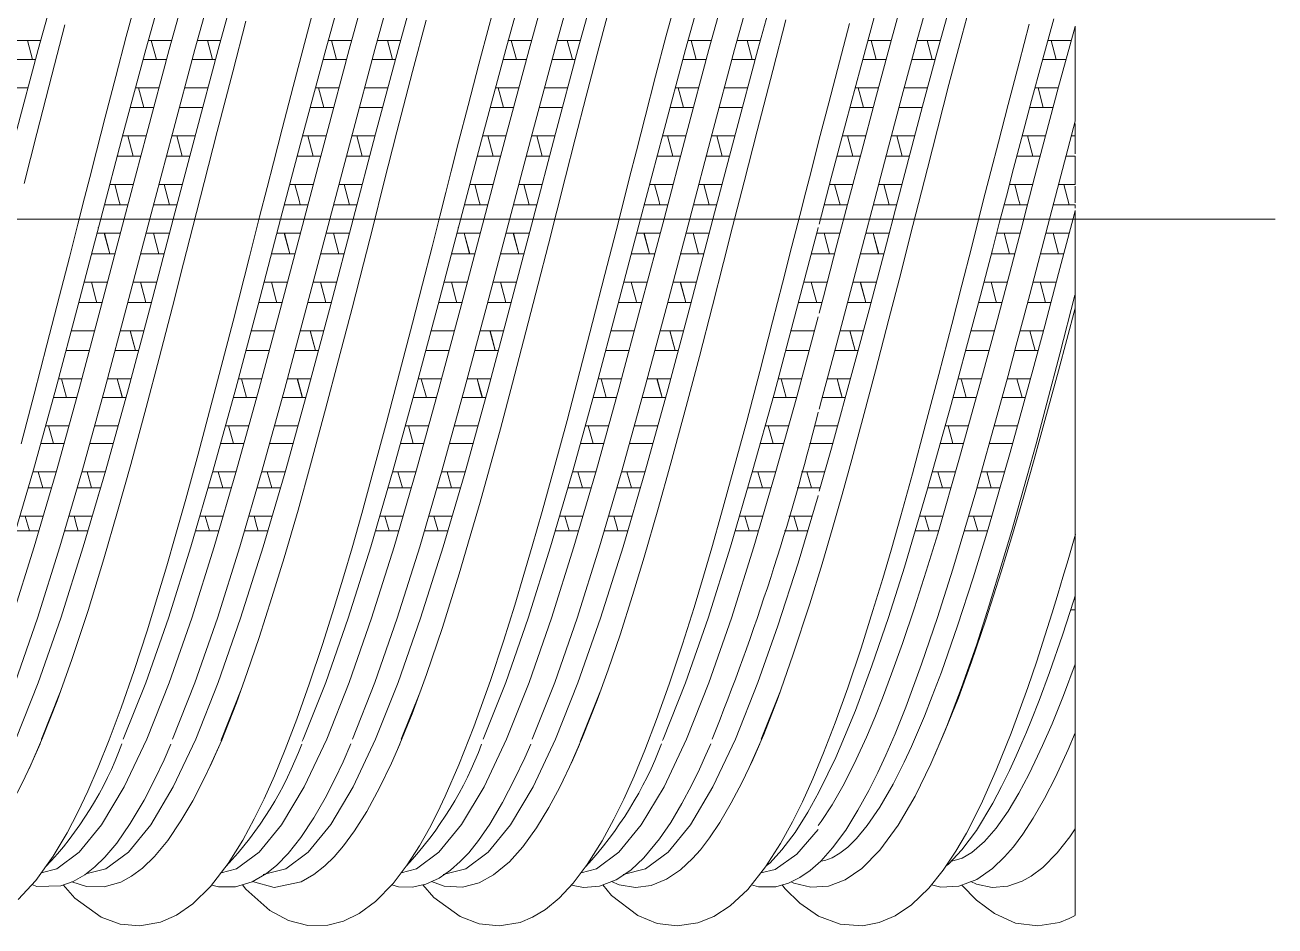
# Model space of a CAD drawing. Header units: millimetres. Extents: x 4229 to 8429, y -1187 to 1783.
# Drawn here: x 7805.6 to 7905.4, y 1022.5 to 1094.4 of the extents above; entities that cross this region are included whole.
import ezdxf

# ---------------------------------------------------------------- set-up
doc = ezdxf.new("R2010")
doc.units = ezdxf.units.MM

msp = doc.modelspace()

# ---------------------------------------------------------------- linework, layer by layer
at = {"lineweight": 5}
for p, q in [((7889.445, 1086.738), (7889.445, 1094.335)), ((7804.993, 1093.172), (7806.865, 1093.172)), ((7805.81, 1093.172), (7806.218, 1091.669)), ((7815.44, 1093.172), (7817.298, 1093.172)), ((7816.112, 1091.669), (7815.699, 1093.172)), ((7819.354, 1093.172), (7821.225, 1093.172)), ((7820.171, 1093.172), (7820.579, 1091.669)), ((7829.81, 1093.172), (7831.668, 1093.172)), ((7830.482, 1091.669), (7830.07, 1093.172)), ((7833.725, 1093.172), (7835.596, 1093.172)), ((7834.541, 1093.172), (7834.949, 1091.669)), ((7844.169, 1093.172), (7846.027, 1093.172)), ((7844.841, 1091.669), (7844.429, 1093.172)), ((7848.084, 1093.172), (7849.955, 1093.172)), ((7848.9, 1093.172), (7849.308, 1091.669)), ((7858.526, 1093.172), (7860.383, 1093.172)), ((7859.197, 1091.669), (7858.785, 1093.172)), ((7862.44, 1093.172), (7864.311, 1093.172)), ((7863.256, 1093.172), (7863.665, 1091.669)), ((7872.901, 1093.172), (7874.759, 1093.172)), ((7873.573, 1091.669), (7873.16, 1093.172)), ((7876.815, 1093.172), (7878.686, 1093.172)), ((7877.632, 1093.172), (7878.04, 1091.669)), ((7887.268, 1093.172), (7889.129, 1093.172)), ((7887.934, 1091.669), (7887.525, 1093.172)), ((7806.455, 1091.669), (7804.591, 1091.669)), ((7816.895, 1091.669), (7815.033, 1091.669)), ((7820.815, 1091.669), (7818.951, 1091.669)), ((7831.265, 1091.669), (7829.403, 1091.669)), ((7835.186, 1091.669), (7833.322, 1091.669)), ((7845.624, 1091.669), (7843.762, 1091.669)), ((7849.545, 1091.669), (7847.681, 1091.669)), ((7859.981, 1091.669), (7858.119, 1091.669)), ((7863.901, 1091.669), (7862.037, 1091.669)), ((7874.356, 1091.669), (7872.494, 1091.669)), ((7878.276, 1091.669), (7876.412, 1091.669)), ((7888.721, 1091.669), (7886.856, 1091.669)), ((7803.986, 1089.412), (7805.846, 1089.412)), ((7814.428, 1089.412), (7816.292, 1089.412)), ((7814.666, 1089.412), (7815.092, 1087.838)), ((7818.347, 1089.412), (7820.207, 1089.412)), ((7828.799, 1089.412), (7830.663, 1089.412)), ((7829.036, 1089.412), (7829.462, 1087.838)), ((7832.717, 1089.412), (7834.577, 1089.412)), ((7843.158, 1089.412), (7845.022, 1089.412)), ((7843.395, 1089.412), (7843.821, 1087.838)), ((7847.076, 1089.412), (7848.936, 1089.412)), ((7857.514, 1089.412), (7859.378, 1089.412)), ((7857.751, 1089.412), (7858.177, 1087.838)), ((7861.432, 1089.412), (7863.292, 1089.412)), ((7871.889, 1089.412), (7873.753, 1089.412)), ((7872.127, 1089.412), (7872.553, 1087.838)), ((7875.807, 1089.412), (7877.668, 1089.412)), ((7886.246, 1089.412), (7888.109, 1089.412)), ((7886.485, 1089.412), (7886.905, 1087.838)), ((7815.873, 1087.838), (7814.008, 1087.838)), ((7819.782, 1087.838), (7817.927, 1087.838)), ((7830.243, 1087.838), (7828.378, 1087.838)), ((7834.153, 1087.838), (7832.297, 1087.838)), ((7844.602, 1087.838), (7842.737, 1087.838)), ((7848.512, 1087.838), (7846.656, 1087.838)), ((7858.958, 1087.838), (7857.094, 1087.838)), ((7862.868, 1087.838), (7861.013, 1087.838)), ((7873.334, 1087.838), (7871.469, 1087.838)), ((7877.243, 1087.838), (7875.388, 1087.838)), ((7887.688, 1087.838), (7885.822, 1087.838)), ((7889.445, 1084.125), (7889.445, 1086.566)), ((7813.408, 1085.581), (7815.273, 1085.581)), ((7814.246, 1083.958), (7813.822, 1085.581)), ((7817.326, 1085.581), (7819.183, 1085.581)), ((7818.173, 1083.958), (7817.745, 1085.581)), ((7827.778, 1085.581), (7829.644, 1085.581)), ((7828.617, 1083.958), (7828.192, 1085.581)), ((7831.696, 1085.581), (7833.553, 1085.581)), ((7832.543, 1083.958), (7832.115, 1085.581)), ((7842.137, 1085.581), (7844.003, 1085.581)), ((7842.976, 1083.958), (7842.551, 1085.581)), ((7846.056, 1085.581), (7847.912, 1085.581)), ((7846.902, 1083.958), (7846.474, 1085.581)), ((7856.493, 1085.581), (7858.359, 1085.581)), ((7857.332, 1083.958), (7856.908, 1085.581)), ((7860.412, 1085.581), (7862.269, 1085.581)), ((7861.259, 1083.958), (7860.83, 1085.581)), ((7870.868, 1085.581), (7872.734, 1085.581)), ((7871.707, 1083.958), (7871.283, 1085.581)), ((7874.787, 1085.581), (7876.644, 1085.581)), ((7875.634, 1083.958), (7875.206, 1085.581)), ((7885.22, 1085.581), (7887.085, 1085.581)), ((7886.079, 1083.958), (7885.648, 1085.581)), ((7889.141, 1085.581), (7889.445, 1085.581)), ((7814.843, 1083.958), (7812.977, 1083.958)), ((7818.753, 1083.958), (7816.896, 1083.958)), ((7829.213, 1083.958), (7827.347, 1083.958)), ((7833.123, 1083.958), (7831.266, 1083.958)), ((7843.572, 1083.958), (7841.706, 1083.958)), ((7847.482, 1083.958), (7845.625, 1083.958)), ((7857.929, 1083.958), (7856.063, 1083.958)), ((7861.838, 1083.958), (7859.981, 1083.958)), ((7872.304, 1083.958), (7870.438, 1083.958)), ((7876.214, 1083.958), (7874.356, 1083.958)), ((7886.658, 1083.958), (7884.791, 1083.958)), ((7889.445, 1083.958), (7888.709, 1083.958)), ((7889.445, 1083.958), (7889.445, 1081.701)), ((7812.379, 1081.701), (7814.246, 1081.701)), ((7816.298, 1081.701), (7818.161, 1081.701)), ((7816.714, 1081.701), (7817.144, 1080.055)), ((7826.75, 1081.701), (7828.617, 1081.701)), ((7830.669, 1081.701), (7832.532, 1081.701)), ((7831.084, 1081.701), (7831.514, 1080.055)), ((7841.109, 1081.701), (7842.976, 1081.701)), ((7845.028, 1081.701), (7846.891, 1081.701)), ((7845.443, 1081.701), (7845.873, 1080.055)), ((7855.465, 1081.701), (7857.332, 1081.701)), ((7859.384, 1081.701), (7861.247, 1081.701)), ((7859.8, 1081.701), (7860.23, 1080.055)), ((7869.84, 1081.701), (7871.707, 1081.701)), ((7873.759, 1081.701), (7875.622, 1081.701)), ((7874.175, 1081.701), (7874.605, 1080.055)), ((7884.198, 1081.701), (7886.064, 1081.701)), ((7888.117, 1081.701), (7889.445, 1081.701)), ((7888.534, 1081.701), (7888.968, 1080.055)), ((7889.445, 1080.221), (7889.445, 1081.55)), ((7813.812, 1080.055), (7811.945, 1080.055)), ((7817.731, 1080.055), (7815.863, 1080.055)), ((7828.182, 1080.055), (7826.315, 1080.055)), ((7832.101, 1080.055), (7830.234, 1080.055)), ((7842.541, 1080.055), (7840.674, 1080.055)), ((7846.46, 1080.055), (7844.593, 1080.055)), ((7856.897, 1080.055), (7855.031, 1080.055)), ((7860.816, 1080.055), (7858.949, 1080.055)), ((7871.273, 1080.055), (7869.406, 1080.055)), ((7875.192, 1080.055), (7873.324, 1080.055)), ((7885.635, 1080.055), (7883.768, 1080.055)), ((7889.445, 1080.055), (7887.686, 1080.055)), ((7889.445, 1080.055), (7889.445, 1079.792)), ((7889.445, 1023.362), (7889.445, 1079.608)), ((7811.366, 1077.798), (7813.234, 1077.798)), ((7811.468, 1078.244), (7811.468, 1078.25)), ((7812.382, 1076.151), (7811.952, 1077.798)), ((7815.269, 1077.798), (7817.144, 1077.798)), ((7816.298, 1076.151), (7815.863, 1077.798)), ((7816.301, 1076.151), (7815.871, 1077.798)), ((7825.737, 1077.798), (7827.604, 1077.798)), ((7825.838, 1078.244), (7825.838, 1078.25)), ((7826.753, 1076.151), (7826.323, 1077.798)), ((7829.656, 1077.798), (7831.522, 1077.798)), ((7830.669, 1076.151), (7830.233, 1077.798)), ((7830.671, 1076.151), (7830.241, 1077.798)), ((7840.096, 1077.798), (7841.963, 1077.798)), ((7840.197, 1078.244), (7840.197, 1078.25)), ((7841.112, 1076.151), (7840.682, 1077.798)), ((7844.015, 1077.798), (7845.882, 1077.798)), ((7845.028, 1076.151), (7844.592, 1077.798)), ((7845.03, 1076.151), (7844.6, 1077.798)), ((7854.452, 1077.798), (7856.319, 1077.798)), ((7854.553, 1078.244), (7854.553, 1078.25)), ((7855.468, 1076.151), (7855.038, 1077.798)), ((7858.371, 1077.798), (7860.238, 1077.798)), ((7859.384, 1076.151), (7858.949, 1077.798)), ((7859.387, 1076.151), (7858.957, 1077.798)), ((7868.827, 1077.798), (7870.695, 1077.798)), ((7868.929, 1078.244), (7868.929, 1078.25)), ((7869.843, 1076.151), (7869.413, 1077.798)), ((7872.73, 1077.798), (7874.605, 1077.798)), ((7873.759, 1076.151), (7873.324, 1077.798)), ((7873.762, 1076.151), (7873.332, 1077.798)), ((7883.182, 1077.798), (7885.049, 1077.798)), ((7884.198, 1076.151), (7883.768, 1077.798)), ((7887.101, 1077.798), (7888.968, 1077.798)), ((7888.116, 1076.151), (7887.687, 1077.798)), ((7812.804, 1076.151), (7810.937, 1076.151)), ((7816.718, 1076.151), (7814.856, 1076.151)), ((7827.175, 1076.151), (7825.307, 1076.151)), ((7831.086, 1076.151), (7829.207, 1076.151)), ((7841.534, 1076.151), (7839.666, 1076.151)), ((7845.445, 1076.151), (7843.566, 1076.151)), ((7855.89, 1076.151), (7854.023, 1076.151)), ((7859.802, 1076.151), (7857.923, 1076.151)), ((7870.265, 1076.151), (7868.398, 1076.151)), ((7874.177, 1076.151), (7872.298, 1076.151)), ((7884.62, 1076.151), (7882.753, 1076.151)), ((7888.533, 1076.151), (7886.671, 1076.151)), ((7810.344, 1073.894), (7812.211, 1073.894)), ((7814.246, 1073.894), (7816.12, 1073.894)), ((7824.714, 1073.894), (7826.581, 1073.894)), ((7828.616, 1073.894), (7830.491, 1073.894)), ((7839.073, 1073.894), (7840.94, 1073.894)), ((7842.975, 1073.894), (7844.85, 1073.894)), ((7853.43, 1073.894), (7855.296, 1073.894)), ((7857.332, 1073.894), (7859.206, 1073.894)), ((7867.805, 1073.894), (7869.671, 1073.894)), ((7871.707, 1073.894), (7873.581, 1073.894)), ((7882.159, 1073.894), (7884.026, 1073.894)), ((7886.079, 1073.894), (7887.936, 1073.894)), ((7811.78, 1072.271), (7809.915, 1072.271)), ((7815.692, 1072.271), (7813.82, 1072.271)), ((7826.15, 1072.271), (7824.285, 1072.271)), ((7830.063, 1072.271), (7828.19, 1072.271)), ((7840.509, 1072.271), (7838.645, 1072.271)), ((7844.422, 1072.271), (7842.55, 1072.271)), ((7854.866, 1072.271), (7853.001, 1072.271)), ((7858.778, 1072.271), (7856.906, 1072.271)), ((7869.241, 1072.271), (7867.376, 1072.271)), ((7873.151, 1072.271), (7871.296, 1072.271)), ((7883.596, 1072.271), (7881.731, 1072.271)), ((7887.505, 1072.271), (7885.65, 1072.271)), ((7811.468, 1071.118), (7811.468, 1071.118)), ((7825.838, 1071.118), (7825.838, 1071.118)), ((7840.197, 1071.118), (7840.197, 1071.118)), ((7854.553, 1071.118), (7854.553, 1071.118)), ((7868.929, 1071.118), (7868.929, 1071.118)), ((7809.313, 1070.014), (7811.179, 1070.014)), ((7813.227, 1070.014), (7815.089, 1070.014)), ((7823.684, 1070.014), (7825.549, 1070.014)), ((7827.604, 1070.014), (7829.46, 1070.014)), ((7838.043, 1070.014), (7839.908, 1070.014)), ((7841.963, 1070.014), (7843.819, 1070.014)), ((7852.399, 1070.014), (7854.265, 1070.014)), ((7856.313, 1070.014), (7858.175, 1070.014)), ((7866.774, 1070.014), (7868.64, 1070.014)), ((7870.694, 1070.014), (7872.551, 1070.014)), ((7881.129, 1070.014), (7882.995, 1070.014)), ((7885.049, 1070.014), (7886.905, 1070.014)), ((7810.755, 1068.44), (7808.892, 1068.44)), ((7814.669, 1068.44), (7812.811, 1068.44)), ((7825.125, 1068.44), (7823.263, 1068.44)), ((7829.037, 1068.44), (7827.18, 1068.44)), ((7839.484, 1068.44), (7837.622, 1068.44)), ((7843.399, 1068.44), (7841.54, 1068.44)), ((7853.84, 1068.44), (7851.978, 1068.44)), ((7857.752, 1068.44), (7855.895, 1068.44)), ((7868.215, 1068.44), (7866.353, 1068.44)), ((7872.127, 1068.44), (7870.27, 1068.44)), ((7882.57, 1068.44), (7880.708, 1068.44)), ((7886.485, 1068.44), (7884.627, 1068.44)), ((7808.28, 1066.183), (7810.146, 1066.183)), ((7812.202, 1066.183), (7814.063, 1066.183)), ((7812.984, 1066.183), (7813.395, 1064.68)), ((7822.651, 1066.183), (7824.516, 1066.183)), ((7826.571, 1066.183), (7828.424, 1066.183)), ((7827.355, 1066.183), (7827.765, 1064.68)), ((7837.01, 1066.183), (7838.875, 1066.183)), ((7840.931, 1066.183), (7842.792, 1066.183)), ((7841.714, 1066.183), (7842.124, 1064.68)), ((7851.366, 1066.183), (7853.232, 1066.183)), ((7855.287, 1066.183), (7857.148, 1066.183)), ((7856.07, 1066.183), (7856.48, 1064.68)), ((7865.741, 1066.183), (7867.607, 1066.183)), ((7869.661, 1066.183), (7871.515, 1066.183)), ((7870.445, 1066.183), (7870.856, 1064.68)), ((7880.096, 1066.183), (7881.961, 1066.183)), ((7884.017, 1066.183), (7885.878, 1066.183)), ((7884.8, 1066.183), (7885.21, 1064.68)), ((7809.731, 1064.68), (7807.873, 1064.68)), ((7813.641, 1064.68), (7811.795, 1064.68)), ((7824.102, 1064.68), (7822.243, 1064.68)), ((7828.022, 1064.68), (7826.162, 1064.68)), ((7838.461, 1064.68), (7836.602, 1064.68)), ((7842.371, 1064.68), (7840.524, 1064.68)), ((7852.817, 1064.68), (7850.959, 1064.68)), ((7856.737, 1064.68), (7854.878, 1064.68)), ((7867.192, 1064.68), (7865.334, 1064.68)), ((7871.113, 1064.68), (7869.253, 1064.68)), ((7881.547, 1064.68), (7879.688, 1064.68)), ((7885.467, 1064.68), (7883.608, 1064.68)), ((7811.468, 1063.496), (7811.468, 1063.516)), ((7825.838, 1063.496), (7825.838, 1063.516)), ((7840.197, 1063.496), (7840.197, 1063.516)), ((7854.553, 1063.496), (7854.553, 1063.516)), ((7868.929, 1063.496), (7868.929, 1063.516)), ((7807.25, 1062.423), (7809.109, 1062.423)), ((7807.492, 1062.423), (7807.878, 1061.015)), ((7811.169, 1062.423), (7813.035, 1062.423)), ((7821.62, 1062.423), (7823.48, 1062.423)), ((7821.863, 1062.423), (7822.248, 1061.015)), ((7825.54, 1062.423), (7827.405, 1062.423)), ((7835.979, 1062.423), (7837.839, 1062.423)), ((7836.222, 1062.423), (7836.607, 1061.015)), ((7839.899, 1062.423), (7841.764, 1062.423)), ((7850.336, 1062.423), (7852.195, 1062.423)), ((7850.578, 1062.423), (7850.964, 1061.015)), ((7854.255, 1062.423), (7856.121, 1062.423)), ((7864.711, 1062.423), (7866.57, 1062.423)), ((7864.953, 1062.423), (7865.339, 1061.015)), ((7868.63, 1062.423), (7870.496, 1062.423)), ((7879.065, 1062.423), (7880.925, 1062.423)), ((7879.308, 1062.423), (7879.693, 1061.015)), ((7882.985, 1062.423), (7884.85, 1062.423)), ((7808.721, 1061.015), (7806.859, 1061.015)), ((7812.65, 1061.015), (7810.778, 1061.015)), ((7823.091, 1061.015), (7821.229, 1061.015)), ((7827.02, 1061.015), (7825.148, 1061.015)), ((7837.45, 1061.015), (7835.588, 1061.015)), ((7841.379, 1061.015), (7839.507, 1061.015)), ((7851.807, 1061.015), (7849.945, 1061.015)), ((7855.736, 1061.015), (7853.863, 1061.015)), ((7866.182, 1061.015), (7864.32, 1061.015)), ((7870.111, 1061.015), (7868.239, 1061.015)), ((7880.537, 1061.015), (7878.674, 1061.015)), ((7884.465, 1061.015), (7882.593, 1061.015)), ((7806.232, 1058.758), (7808.084, 1058.758)), ((7807.03, 1057.467), (7806.658, 1058.758)), ((7810.15, 1058.758), (7812.006, 1058.758)), ((7810.936, 1057.467), (7810.573, 1058.758)), ((7820.602, 1058.758), (7822.455, 1058.758)), ((7821.4, 1057.467), (7821.029, 1058.758)), ((7824.52, 1058.758), (7826.377, 1058.758)), ((7825.307, 1057.467), (7824.944, 1058.758)), ((7834.961, 1058.758), (7836.814, 1058.758)), ((7835.759, 1057.467), (7835.388, 1058.758)), ((7838.879, 1058.758), (7840.736, 1058.758)), ((7839.666, 1057.467), (7839.303, 1058.758)), ((7849.318, 1058.758), (7851.17, 1058.758)), ((7850.116, 1057.467), (7849.744, 1058.758)), ((7853.236, 1058.758), (7855.092, 1058.758)), ((7854.022, 1057.467), (7853.659, 1058.758)), ((7863.693, 1058.758), (7865.545, 1058.758)), ((7864.491, 1057.467), (7864.119, 1058.758)), ((7867.611, 1058.758), (7869.467, 1058.758)), ((7868.397, 1057.467), (7868.034, 1058.758)), ((7878.048, 1058.758), (7879.9, 1058.758)), ((7878.845, 1057.467), (7878.474, 1058.758)), ((7881.965, 1058.758), (7883.822, 1058.758)), ((7882.752, 1057.467), (7882.389, 1058.758)), ((7807.711, 1057.467), (7805.874, 1057.467)), ((7811.631, 1057.467), (7809.791, 1057.467)), ((7811.468, 1056.862), (7811.468, 1056.844)), ((7822.082, 1057.467), (7820.244, 1057.467)), ((7826.001, 1057.467), (7824.161, 1057.467)), ((7825.838, 1056.862), (7825.838, 1056.844)), ((7836.441, 1057.467), (7834.603, 1057.467)), ((7840.36, 1057.467), (7838.52, 1057.467)), ((7840.197, 1056.862), (7840.197, 1056.844)), ((7850.797, 1057.467), (7848.959, 1057.467)), ((7854.717, 1057.467), (7852.876, 1057.467)), ((7854.553, 1056.862), (7854.553, 1056.844)), ((7865.172, 1057.467), (7863.335, 1057.467)), ((7869.092, 1057.467), (7867.252, 1057.467)), ((7868.929, 1056.862), (7868.929, 1056.844)), ((7879.527, 1057.467), (7877.689, 1057.467)), ((7883.447, 1057.467), (7881.606, 1057.467)), ((7805.205, 1055.21), (7807.06, 1055.21)), ((7805.622, 1055.21), (7805.965, 1054.058)), ((7809.125, 1055.21), (7810.975, 1055.21)), ((7819.575, 1055.21), (7821.43, 1055.21)), ((7819.993, 1055.21), (7820.336, 1054.058)), ((7823.495, 1055.21), (7825.345, 1055.21)), ((7833.934, 1055.21), (7835.789, 1055.21)), ((7834.352, 1055.21), (7834.695, 1054.058)), ((7837.854, 1055.21), (7839.704, 1055.21)), ((7848.291, 1055.21), (7850.145, 1055.21)), ((7848.708, 1055.21), (7849.051, 1054.058)), ((7852.211, 1055.21), (7854.061, 1055.21)), ((7862.666, 1055.21), (7864.521, 1055.21)), ((7863.083, 1055.21), (7863.426, 1054.058)), ((7866.586, 1055.21), (7868.436, 1055.21)), ((7877.02, 1055.21), (7878.875, 1055.21)), ((7877.438, 1055.21), (7877.781, 1054.058)), ((7880.941, 1055.21), (7882.791, 1055.21)), ((7806.727, 1054.058), (7804.863, 1054.058)), ((7810.638, 1054.058), (7808.782, 1054.058)), ((7821.097, 1054.058), (7819.233, 1054.058)), ((7825.008, 1054.058), (7823.153, 1054.058)), ((7835.456, 1054.058), (7833.592, 1054.058)), ((7839.367, 1054.058), (7837.512, 1054.058)), ((7849.813, 1054.058), (7847.949, 1054.058)), ((7853.724, 1054.058), (7851.868, 1054.058)), ((7864.188, 1054.058), (7862.324, 1054.058)), ((7868.099, 1054.058), (7866.243, 1054.058)), ((7878.542, 1054.058), (7876.679, 1054.058)), ((7882.453, 1054.058), (7880.598, 1054.058)), ((7889.445, 1047.742), (7889.091, 1047.742)), ((7889.354, 1048.553), (7889.445, 1048.553)), ((7837.131, 1041.108), (7835.653, 1037.413)), ((7865.914, 1041.263), (7864.392, 1037.425))]:
    msp.add_line(p, q, dxfattribs=at)
at = {"lineweight": 5, "ltscale": 10}
msp.add_line((7659.236, 1078.916), (7905.4, 1078.916), dxfattribs=at)
at = {"lineweight": 5, "flags": 128}
for points in [[(7833.214, 1131.244), (7831.406, 1130.795), (7829.618, 1129.462), (7827.831, 1127.266), (7826.02, 1124.23), (7824.232, 1120.433), (7822.445, 1115.928), (7820.634, 1110.768), (7818.847, 1105.085), (7817.059, 1098.957), (7815.248, 1092.458), (7813.461, 1085.755), (7811.673, 1078.936), (7809.863, 1072.087), (7808.075, 1065.385), (7806.288, 1058.914), (7804.477, 1052.758), (7802.689, 1047.077), (7800.902, 1041.938), (7799.091, 1037.413), (7799.026, 1037.274)], [(7836.561, 1131.102), (7835.324, 1130.795), (7833.537, 1129.462), (7831.749, 1127.266), (7829.939, 1124.23), (7828.151, 1120.433), (7826.364, 1115.928), (7824.553, 1110.768), (7822.765, 1105.085), (7820.978, 1098.957), (7819.167, 1092.458), (7817.38, 1085.755), (7815.592, 1078.936), (7813.781, 1072.087), (7811.994, 1065.385), (7810.206, 1058.914), (7808.396, 1052.758), (7806.608, 1047.077), (7804.821, 1041.938), (7803.01, 1037.413)], [(7847.565, 1131.244), (7847.563, 1131.244), (7845.775, 1130.797), (7843.988, 1129.464), (7842.177, 1127.258), (7840.389, 1124.235), (7838.602, 1120.439), (7836.791, 1115.914), (7835.004, 1110.775), (7833.216, 1105.094), (7831.406, 1098.938), (7829.618, 1092.467), (7827.831, 1085.765), (7826.02, 1078.916), (7824.232, 1072.097), (7822.445, 1065.395), (7820.634, 1058.896), (7818.847, 1052.767), (7817.059, 1047.085), (7815.248, 1041.925), (7813.461, 1037.419)], [(7850.92, 1131.104), (7849.694, 1130.797), (7847.906, 1129.464), (7846.096, 1127.258), (7844.308, 1124.235), (7842.521, 1120.439), (7840.71, 1115.914), (7838.922, 1110.775), (7837.135, 1105.094), (7835.324, 1098.938), (7833.537, 1092.467), (7831.749, 1085.765), (7829.939, 1078.916), (7828.151, 1072.097), (7826.364, 1065.395), (7824.553, 1058.896), (7822.765, 1052.767), (7820.978, 1047.085), (7819.167, 1041.925), (7817.38, 1037.419)], [(7861.932, 1131.244), (7860.145, 1130.798), (7858.334, 1129.459), (7856.547, 1127.262), (7854.759, 1124.24), (7852.948, 1120.427), (7851.161, 1115.921), (7849.373, 1110.783), (7847.563, 1105.077), (7845.775, 1098.947), (7843.988, 1092.477), (7842.177, 1085.745), (7838.602, 1072.107), (7836.791, 1065.376), (7835.004, 1058.905), (7833.216, 1052.775), (7831.406, 1047.069), (7829.618, 1041.932), (7827.831, 1037.425), (7827.752, 1037.26)], [(7865.285, 1131.103), (7864.063, 1130.798), (7862.253, 1129.459), (7860.465, 1127.262), (7858.678, 1124.24), (7856.867, 1120.427), (7855.08, 1115.921), (7853.292, 1110.783), (7851.481, 1105.077), (7849.694, 1098.947), (7847.906, 1092.477), (7846.096, 1085.745), (7842.521, 1072.107), (7840.71, 1065.376), (7838.922, 1058.905), (7837.135, 1052.775), (7835.324, 1047.069), (7833.537, 1041.932), (7831.749, 1037.425)], [(7889.447, 1130.325), (7888.348, 1129.181), (7887.104, 1127.489), (7886.017, 1125.692), (7885.104, 1123.948), (7884.346, 1122.36), (7883.73, 1120.979), (7883.049, 1119.364), (7882.233, 1117.306), (7881.292, 1114.762), (7880.344, 1112.014), (7879.435, 1109.214), (7877.678, 1103.496), (7875.911, 1097.373), (7874.702, 1092.967), (7873.491, 1088.43), (7872.386, 1084.269), (7871.415, 1080.597), (7870.433, 1076.866), (7869.347, 1072.719), (7869.001, 1071.417)], [(7869.003, 1078.527), (7869.979, 1082.226), (7871.142, 1086.611), (7872.333, 1091.073), (7873.509, 1095.42), (7875.307, 1101.734), (7877.131, 1107.732), (7878.334, 1111.455), (7879.414, 1114.563), (7880.32, 1116.982), (7880.914, 1118.474), (7881.656, 1120.231), (7882.576, 1122.248), (7883.634, 1124.339), (7884.998, 1126.599), (7886.248, 1128.216), (7887.339, 1129.265), (7887.813, 1129.611), (7888.254, 1129.867), (7888.798, 1130.09), (7889.449, 1130.209)], [(7869, 1063.754), (7869.202, 1064.48), (7870.428, 1069.023), (7871.511, 1073.144), (7872.465, 1076.787), (7873.448, 1080.526), (7874.554, 1084.705), (7875.728, 1089.117), (7876.884, 1093.431), (7878.636, 1099.706), (7880.424, 1105.721), (7881.618, 1109.516), (7882.748, 1112.912), (7883.758, 1115.721), (7884.648, 1118.018), (7885.601, 1120.291), (7886.676, 1122.624), (7887.302, 1123.868), (7888.056, 1125.233), (7888.942, 1126.636), (7889.466, 1127.328)], [(7889.437, 1124.749), (7888.209, 1122.255), (7887.164, 1119.862), (7886.333, 1117.783), (7885.686, 1116.054), (7884.597, 1112.967), (7883.419, 1109.424), (7882.174, 1105.451), (7880.921, 1101.214), (7879.673, 1096.767), (7878.415, 1092.182), (7877.272, 1087.946), (7876.275, 1084.192), (7875.289, 1080.43), (7874.196, 1076.222), (7872.999, 1071.687), (7871.791, 1067.189), (7869.996, 1060.652), (7869.007, 1057.2)], [(7868.929, 1123.89), (7867.188, 1120.127), (7865.442, 1115.689), (7863.675, 1110.634), (7861.932, 1105.085), (7860.145, 1098.957), (7858.334, 1092.458), (7856.547, 1085.755), (7854.759, 1078.936), (7852.948, 1072.087), (7851.161, 1065.385), (7849.373, 1058.914), (7847.563, 1052.758), (7845.775, 1047.077), (7843.988, 1041.938), (7842.177, 1037.413)], [(7805.304, 1060.994), (7806.349, 1064.954), (7807.369, 1068.895), (7808.378, 1072.808), (7809.166, 1075.876), (7809.844, 1078.522), (7810.378, 1080.612), (7810.798, 1082.259), (7811.331, 1084.351), (7812.022, 1087.065), (7812.864, 1090.323), (7813.7, 1093.491), (7814.489, 1096.419), (7815.227, 1099.103), (7816.369, 1103.154), (7817.529, 1107.13), (7818.747, 1111.048), (7819.944, 1114.614), (7821.085, 1117.759), (7822.319, 1120.871), (7823.158, 1122.765)], [(7840.469, 1120.439), (7838.658, 1115.914), (7836.871, 1110.775), (7835.083, 1105.094), (7833.273, 1098.938), (7831.485, 1092.467), (7829.698, 1085.765), (7827.887, 1078.916), (7826.099, 1072.097), (7824.312, 1065.395), (7822.501, 1058.896), (7820.714, 1052.767), (7818.926, 1047.085), (7817.115, 1041.925), (7815.328, 1037.419), (7813.54, 1033.622), (7811.73, 1030.587), (7809.942, 1028.391), (7808.155, 1027.057), (7806.904, 1026.747)], [(7868.929, 1119.823), (7867.222, 1115.455), (7865.499, 1110.503), (7863.799, 1105.085), (7862.012, 1098.957), (7860.201, 1092.458), (7858.414, 1085.755), (7856.626, 1078.936), (7854.815, 1072.087), (7853.028, 1065.385), (7851.24, 1058.914), (7849.43, 1052.758), (7847.642, 1047.077), (7845.855, 1041.938), (7844.044, 1037.413), (7842.256, 1033.617), (7840.469, 1030.594), (7838.658, 1028.388), (7836.871, 1027.055), (7835.645, 1026.748)], [(7814.137, 1116.603), (7813.869, 1115.928), (7812.058, 1110.768), (7810.271, 1105.085), (7808.483, 1098.957), (7806.672, 1092.458), (7804.885, 1085.755), (7803.097, 1078.936), (7801.287, 1072.087), (7799.499, 1065.385), (7797.712, 1058.914), (7795.901, 1052.758), (7794.113, 1047.077), (7792.326, 1041.938), (7790.515, 1037.413), (7788.728, 1033.617), (7786.94, 1030.594), (7785.13, 1028.388), (7783.342, 1027.055), (7781.555, 1026.608), (7781.552, 1026.609)], [(7824.655, 1116.791), (7824.312, 1115.928), (7822.501, 1110.768), (7820.714, 1105.085), (7818.926, 1098.957), (7817.115, 1092.458), (7815.328, 1085.755), (7813.54, 1078.936), (7811.73, 1072.087), (7809.942, 1065.385), (7808.155, 1058.914), (7806.344, 1052.758), (7804.557, 1047.077), (7802.769, 1041.938), (7800.958, 1037.413), (7799.171, 1033.617), (7797.383, 1030.594), (7795.573, 1028.388), (7793.785, 1027.055), (7792.572, 1026.752)], [(7843.006, 1116.983), (7842.585, 1115.921), (7840.797, 1110.783), (7838.987, 1105.077), (7837.199, 1098.947), (7835.412, 1092.477), (7833.601, 1085.745), (7830.026, 1072.107), (7828.215, 1065.376), (7826.428, 1058.905), (7824.64, 1052.775), (7822.829, 1047.069), (7821.042, 1041.932), (7819.254, 1037.425), (7817.444, 1033.612), (7815.656, 1030.59), (7813.869, 1028.393), (7812.058, 1027.054), (7810.479, 1026.66)], [(7853.372, 1116.788), (7853.028, 1115.921), (7851.24, 1110.783), (7849.43, 1105.077), (7847.642, 1098.947), (7845.855, 1092.477), (7844.044, 1085.745), (7840.469, 1072.107), (7838.658, 1065.376), (7836.871, 1058.905), (7835.083, 1052.775), (7833.273, 1047.069), (7831.485, 1041.932), (7829.698, 1037.425), (7827.887, 1033.612), (7826.099, 1030.59), (7824.312, 1028.393), (7822.501, 1027.054), (7821.27, 1026.747)], [(7857.269, 1116.722), (7856.954, 1115.928), (7855.144, 1110.768), (7853.356, 1105.085), (7851.569, 1098.957), (7849.758, 1092.458), (7847.97, 1085.755), (7846.183, 1078.936), (7844.372, 1072.087), (7842.585, 1065.385), (7840.797, 1058.914), (7838.987, 1052.758), (7837.199, 1047.077), (7835.412, 1041.938), (7833.601, 1037.413), (7831.813, 1033.617), (7830.026, 1030.594), (7828.215, 1028.388), (7826.428, 1027.055), (7824.64, 1026.608), (7824.638, 1026.609)], [(7828.48, 1116.575), (7828.215, 1115.914), (7826.428, 1110.775), (7824.64, 1105.094), (7822.829, 1098.938), (7821.042, 1092.467), (7819.254, 1085.765), (7817.444, 1078.916), (7815.656, 1072.097), (7813.869, 1065.395), (7812.058, 1058.896), (7810.271, 1052.767), (7808.483, 1047.085), (7806.672, 1041.925), (7804.885, 1037.419), (7803.097, 1033.622), (7801.287, 1030.587), (7799.499, 1028.391), (7797.712, 1027.057), (7795.903, 1026.609)], [(7868.929, 1114.505), (7867.379, 1109.979), (7865.851, 1105.085), (7864.063, 1098.957), (7862.253, 1092.458), (7860.465, 1085.755), (7858.678, 1078.936), (7856.867, 1072.087), (7855.08, 1065.385), (7853.292, 1058.914), (7851.481, 1052.758), (7849.694, 1047.077), (7847.906, 1041.938), (7846.096, 1037.413)], [(7868.929, 1108.961), (7867.328, 1103.774), (7865.716, 1098.239), (7864.128, 1092.467), (7862.34, 1085.765), (7860.529, 1078.916), (7858.742, 1072.097), (7856.954, 1065.395), (7855.144, 1058.896), (7853.356, 1052.767), (7851.569, 1047.085), (7849.758, 1041.925), (7847.97, 1037.419), (7846.183, 1033.622), (7844.372, 1030.587), (7842.585, 1028.391), (7840.797, 1027.057), (7838.989, 1026.609)], [(7822.968, 1025.798), (7823.236, 1025.451), (7825.165, 1023.738), (7826.64, 1022.95), (7828.201, 1022.549), (7829.799, 1022.569), (7831.034, 1022.886), (7832.282, 1023.492), (7833.595, 1024.462), (7834.992, 1025.894), (7836.13, 1027.383), (7837.1, 1028.896), (7837.895, 1030.31), (7838.535, 1031.565), (7839.152, 1032.865), (7840.247, 1035.368), (7841.45, 1038.403), (7842.78, 1042.106), (7843.816, 1045.245), (7844.707, 1048.112), (7845.448, 1050.571), (7846.106, 1052.809), (7846.898, 1055.579), (7847.838, 1058.958), (7848.883, 1062.847), (7849.903, 1066.762), (7850.911, 1070.662), (7851.903, 1074.519), (7852.794, 1077.993), (7853.466, 1080.619), (7853.882, 1082.253), (7854.421, 1084.367), (7855.114, 1087.093), (7855.954, 1090.339), (7856.783, 1093.482), (7858.065, 1098.206)], [(7881.533, 1097.824), (7880.414, 1093.628), (7879.371, 1089.659), (7878.449, 1086.102), (7877.648, 1082.979), (7876.936, 1080.171), (7876.287, 1077.595), (7875.522, 1074.587), (7874.586, 1070.952), (7873.505, 1066.817), (7872.494, 1063.014), (7871.609, 1059.733), (7870.846, 1056.952), (7870.103, 1054.333), (7869.242, 1051.407), (7868.262, 1048.227), (7866.918, 1044.119), (7865.729, 1040.738), (7864.588, 1037.788), (7863.542, 1035.398)], [(7808.658, 1025.779), (7809.596, 1024.713), (7811.686, 1023.222), (7813.219, 1022.659), (7814.792, 1022.509), (7816.428, 1022.806), (7817.698, 1023.364), (7819.025, 1024.278), (7820.423, 1025.644), (7821.837, 1027.486), (7822.999, 1029.365), (7823.916, 1031.063), (7824.701, 1032.665), (7825.524, 1034.495), (7826.391, 1036.585), (7827.319, 1039.013), (7828.308, 1041.818), (7829.359, 1044.977), (7830.291, 1047.921), (7831.059, 1050.447), (7831.72, 1052.692), (7832.502, 1055.438), (7833.421, 1058.787), (7834.467, 1062.687), (7835.517, 1066.663), (7836.546, 1070.614), (7837.349, 1073.733), (7838.106, 1076.705), (7838.724, 1079.158), (7839.205, 1081.061), (7839.636, 1082.755), (7840.226, 1085.058), (7840.985, 1087.991), (7841.852, 1091.296), (7842.669, 1094.37), (7843.424, 1097.179)], [(7852.537, 1096.831), (7851.41, 1092.608), (7850.406, 1088.75), (7849.534, 1085.329), (7848.767, 1082.312), (7848.067, 1079.565), (7847.393, 1076.931), (7846.572, 1073.739), (7845.591, 1069.94), (7844.522, 1065.829), (7843.56, 1062.181), (7842.699, 1059.02), (7841.945, 1056.33), (7841.161, 1053.612), (7840.267, 1050.608), (7838.938, 1046.338), (7837.67, 1042.567), (7836.512, 1039.435), (7835.343, 1036.58)], [(7805.063, 1024.624), (7806.473, 1026.146), (7807.86, 1028.078), (7808.973, 1029.95), (7809.829, 1031.588), (7810.624, 1033.265), (7811.449, 1035.172), (7812.322, 1037.361), (7813.279, 1039.926), (7814.319, 1042.9), (7815.36, 1046.073), (7816.232, 1048.887), (7816.932, 1051.245), (7817.609, 1053.603), (7818.443, 1056.568), (7819.437, 1060.177), (7820.861, 1065.504), (7822.225, 1070.773), (7823.528, 1075.904), (7824.346, 1079.11), (7824.946, 1081.45), (7825.451, 1083.417), (7826.148, 1086.12), (7827.028, 1089.516), (7827.919, 1092.938), (7828.747, 1096.058)], [(7823.245, 1094.722), (7822.195, 1090.685), (7820.963, 1085.913), (7819.92, 1081.856), (7819.01, 1078.303), (7818.273, 1075.414), (7817.382, 1071.912), (7816.334, 1067.837), (7815.29, 1063.886), (7814.057, 1059.351), (7813.006, 1055.6), (7811.91, 1051.804), (7810.656, 1047.698), (7809.362, 1043.781), (7808.177, 1040.48), (7807.017, 1037.512), (7805.938, 1035.046)], [(7837.637, 1094.794), (7836.558, 1090.703), (7835.307, 1085.885), (7834.266, 1081.814), (7833.371, 1078.267), (7832.636, 1075.368), (7831.727, 1071.827), (7830.653, 1067.703), (7829.609, 1063.763), (7828.411, 1059.319), (7827.408, 1055.696), (7826.298, 1051.881), (7825.332, 1048.724), (7824.306, 1045.534), (7823.356, 1042.736), (7822.493, 1040.328), (7821.32, 1037.347), (7820.268, 1034.998)], [(7866.363, 1094.844), (7865.306, 1090.783), (7864.065, 1085.977), (7863.015, 1081.893), (7862.101, 1078.323), (7861.373, 1075.469), (7860.491, 1072.001), (7859.449, 1067.949), (7858.401, 1063.982), (7857.167, 1059.44), (7856.123, 1055.712), (7855.037, 1051.946), (7854.113, 1048.883), (7853.113, 1045.756), (7852.161, 1042.959), (7851.278, 1040.519), (7850.125, 1037.565), (7849.142, 1035.312)], [(7864.789, 1027.298), (7865.091, 1027.557), (7866.042, 1028.582), (7867.088, 1029.978), (7868.104, 1031.597), (7868.981, 1033.183), (7869.715, 1034.644), (7870.33, 1035.96), (7871.043, 1037.59), (7871.899, 1039.701), (7873.215, 1043.267), (7874.534, 1047.137), (7875.811, 1051.136), (7877.671, 1057.4), (7879.542, 1064.138), (7880.78, 1068.707), (7881.881, 1072.834), (7882.838, 1076.474), (7883.392, 1078.605), (7883.953, 1080.767), (7884.529, 1082.968), (7885.158, 1085.348), (7885.969, 1088.39), (7886.792, 1091.436), (7887.743, 1094.908)], [(7808.805, 1094.421), (7807.754, 1090.428), (7806.555, 1085.753), (7805.547, 1081.781)], [(7837.385, 1025.783), (7838.263, 1024.775), (7840.341, 1023.254), (7841.88, 1022.67), (7843.479, 1022.508), (7845.13, 1022.796), (7846.14, 1023.209), (7847.173, 1023.832), (7848.248, 1024.716), (7849.366, 1025.911), (7850.504, 1027.415), (7851.698, 1029.312), (7852.63, 1031.024), (7853.417, 1032.632), (7854.234, 1034.459), (7855.086, 1036.539), (7856.017, 1038.975), (7857.031, 1041.81), (7858.098, 1044.991), (7859.027, 1047.932), (7859.782, 1050.44), (7860.431, 1052.679), (7861.215, 1055.444), (7862.158, 1058.843), (7863.226, 1062.786), (7864.279, 1066.775), (7865.296, 1070.717), (7866.084, 1073.822), (7866.836, 1076.779), (7867.459, 1079.218), (7867.942, 1081.101), (7868.388, 1082.839), (7868.998, 1085.205), (7869.771, 1088.196), (7870.628, 1091.492), (7871.425, 1094.535)], [(7851.731, 1025.789), (7852.445, 1024.939), (7854.536, 1023.346), (7856.089, 1022.713), (7857.679, 1022.505), (7859.317, 1022.745), (7860.593, 1023.261), (7861.917, 1024.123), (7863.309, 1025.421), (7864.736, 1027.214), (7865.932, 1029.1), (7866.88, 1030.827), (7867.672, 1032.424), (7868.499, 1034.24), (7869.369, 1036.315), (7870.3, 1038.729), (7871.292, 1041.52), (7872.352, 1044.69), (7873.3, 1047.674), (7874.082, 1050.238), (7874.748, 1052.495), (7875.532, 1055.24), (7876.456, 1058.599), (7877.508, 1062.52), (7878.567, 1066.526), (7879.604, 1070.507), (7880.413, 1073.65), (7881.175, 1076.64), (7881.795, 1079.099), (7882.275, 1080.998), (7882.713, 1082.723), (7883.316, 1085.075), (7884.091, 1088.068), (7884.965, 1091.4), (7885.787, 1094.491)], [(7889.445, 1094.33), (7889.356, 1094.007), (7888.126, 1089.477), (7887.086, 1085.585), (7886.238, 1082.365), (7885.588, 1079.876), (7885.125, 1078.088), (7884.68, 1076.381), (7884.195, 1074.532), (7883.128, 1070.508), (7881.964, 1066.193), (7880.22, 1059.865), (7878.472, 1053.815), (7877.554, 1050.827), (7876.612, 1047.896), (7875.655, 1045.06), (7874.791, 1042.626), (7874.064, 1040.681), (7873.457, 1039.152), (7872.793, 1037.583), (7871.972, 1035.785), (7871.002, 1033.863), (7870.037, 1032.172), (7869.176, 1030.856), (7868.929, 1030.534)], [(7863.605, 1025.794), (7864.166, 1025.631), (7865.543, 1025.639), (7866.561, 1025.918), (7867.478, 1026.368), (7868.283, 1026.923), (7869.135, 1027.679), (7870.087, 1028.736), (7871.128, 1030.159), (7872.111, 1031.749), (7872.968, 1033.313), (7873.694, 1034.767), (7874.33, 1036.14), (7875.067, 1037.84), (7875.92, 1039.965), (7877.183, 1043.409), (7878.447, 1047.119), (7879.686, 1050.995), (7881.518, 1057.149), (7883.359, 1063.768), (7884.087, 1066.439), (7884.742, 1068.867), (7885.321, 1071.032), (7885.823, 1072.922), (7886.333, 1074.856), (7886.945, 1077.198), (7887.735, 1080.24), (7888.717, 1083.991), (7889.449, 1086.74)], [(7812.785, 1081.701), (7813.118, 1080.433), (7813.217, 1080.055)], [(7827.155, 1081.701), (7827.488, 1080.433), (7827.588, 1080.055)], [(7841.514, 1081.701), (7841.847, 1080.433), (7841.947, 1080.055)], [(7855.871, 1081.701), (7856.203, 1080.433), (7856.303, 1080.055)], [(7870.246, 1081.701), (7870.579, 1080.433), (7870.678, 1080.055)], [(7884.619, 1081.701), (7884.905, 1080.608), (7885.049, 1080.055)], [(7889.445, 1079.606), (7889.381, 1079.363), (7888.117, 1074.574), (7887.014, 1070.419), (7886.066, 1066.87), (7884.269, 1060.298), (7882.498, 1054.205), (7881.296, 1050.29), (7880.06, 1046.459), (7878.769, 1042.764), (7878.045, 1040.848), (7877.408, 1039.251), (7876.858, 1037.944), (7876.37, 1036.837), (7875.791, 1035.589), (7874.913, 1033.837), (7873.861, 1031.999), (7872.845, 1030.514), (7871.989, 1029.486), (7871.295, 1028.806), (7870.66, 1028.308), (7870.039, 1027.945), (7869.452, 1027.726), (7869.142, 1027.687)], [(7812.38, 1076.151), (7811.967, 1077.71), (7811.944, 1077.798)], [(7826.75, 1076.151), (7826.338, 1077.71), (7826.315, 1077.798)], [(7841.109, 1076.151), (7840.697, 1077.71), (7840.674, 1077.798)], [(7855.465, 1076.151), (7855.053, 1077.71), (7855.03, 1077.798)], [(7868.929, 1078.244), (7867.188, 1071.602), (7865.442, 1065.07), (7863.675, 1058.741), (7861.932, 1052.767), (7860.145, 1047.085), (7858.334, 1041.925), (7856.547, 1037.419), (7856.5, 1037.321)], [(7869.841, 1076.151), (7869.428, 1077.71), (7869.405, 1077.798)], [(7810.923, 1073.894), (7811.306, 1072.443), (7811.351, 1072.271)], [(7814.841, 1073.894), (7814.862, 1073.814), (7815.272, 1072.271)], [(7814.843, 1073.894), (7815.246, 1072.373), (7815.273, 1072.271)], [(7825.293, 1073.894), (7825.676, 1072.443), (7825.722, 1072.271)], [(7829.211, 1073.894), (7829.232, 1073.814), (7829.642, 1072.271)], [(7829.214, 1073.894), (7829.616, 1072.373), (7829.643, 1072.271)], [(7839.652, 1073.894), (7840.035, 1072.443), (7840.081, 1072.271)], [(7843.57, 1073.894), (7843.591, 1073.814), (7844.001, 1072.271)], [(7843.573, 1073.894), (7843.975, 1072.373), (7844.002, 1072.271)], [(7854.008, 1073.894), (7854.391, 1072.443), (7854.437, 1072.271)], [(7857.927, 1073.894), (7857.948, 1073.814), (7858.358, 1072.271)], [(7857.929, 1073.894), (7858.331, 1072.373), (7858.359, 1072.271)], [(7868.384, 1073.894), (7868.766, 1072.443), (7868.812, 1072.271)], [(7872.302, 1073.894), (7872.323, 1073.814), (7872.733, 1072.271)], [(7872.304, 1073.894), (7872.707, 1072.373), (7872.734, 1072.271)], [(7882.738, 1073.894), (7883.121, 1072.443), (7883.167, 1072.271)], [(7886.656, 1073.894), (7886.677, 1073.814), (7887.088, 1072.271)], [(7889.444, 1072.912), (7889.431, 1072.86), (7888.218, 1068.173), (7887.191, 1064.235), (7886.327, 1061.002), (7885.625, 1058.443), (7885.089, 1056.536), (7884.384, 1054.081), (7883.547, 1051.253), (7882.586, 1048.116), (7881.587, 1044.997), (7880.357, 1041.456), (7879.215, 1038.463), (7878.22, 1036.123)], [(7866.786, 1026.028), (7866.991, 1025.921), (7868.337, 1025.601), (7869.754, 1025.693), (7871.079, 1026.188), (7872.415, 1027.103), (7873.846, 1028.552), (7875.308, 1030.545), (7876.664, 1032.875), (7877.925, 1035.447), (7879.083, 1038.098), (7880.123, 1040.712), (7881.177, 1043.587), (7882.312, 1046.942), (7883.528, 1050.774), (7884.434, 1053.751), (7885.318, 1056.746), (7886.172, 1059.731), (7887.037, 1062.846), (7888.108, 1066.82), (7889.436, 1071.807), (7889.447, 1071.848)], [(7868.929, 1071.118), (7867.222, 1064.754), (7865.499, 1058.589), (7863.799, 1052.767), (7862.012, 1047.085), (7860.201, 1041.925), (7858.414, 1037.419), (7856.626, 1033.622), (7854.815, 1030.587), (7853.028, 1028.391), (7851.24, 1027.057), (7850, 1026.749)], [(7814.43, 1068.44), (7814.219, 1069.218), (7814.007, 1070.014)], [(7814.428, 1068.44), (7814.031, 1069.924), (7814.007, 1070.014)], [(7828.8, 1068.44), (7828.59, 1069.218), (7828.377, 1070.014)], [(7828.799, 1068.44), (7828.402, 1069.924), (7828.378, 1070.014)], [(7843.159, 1068.44), (7842.949, 1069.218), (7842.736, 1070.014)], [(7843.158, 1068.44), (7842.761, 1069.924), (7842.737, 1070.014)], [(7857.514, 1068.44), (7857.117, 1069.924), (7857.093, 1070.014)], [(7857.516, 1068.44), (7857.305, 1069.218), (7857.093, 1070.014)], [(7871.891, 1068.44), (7871.68, 1069.218), (7871.468, 1070.014)], [(7871.889, 1068.44), (7871.492, 1069.924), (7871.468, 1070.014)], [(7886.246, 1068.44), (7886.035, 1069.218), (7885.822, 1070.014)], [(7808.929, 1064.68), (7808.548, 1066.066), (7808.516, 1066.183)], [(7812.976, 1066.183), (7813.231, 1065.226), (7813.38, 1064.68)], [(7823.299, 1064.68), (7822.918, 1066.066), (7822.886, 1066.183)], [(7827.346, 1066.183), (7827.601, 1065.226), (7827.751, 1064.68)], [(7837.658, 1064.68), (7837.277, 1066.066), (7837.245, 1066.183)], [(7841.705, 1066.183), (7841.96, 1065.226), (7842.11, 1064.68)], [(7852.014, 1064.68), (7851.633, 1066.066), (7851.602, 1066.183)], [(7856.062, 1066.183), (7856.317, 1065.226), (7856.466, 1064.68)], [(7866.389, 1064.68), (7866.009, 1066.066), (7865.977, 1066.183)], [(7870.437, 1066.183), (7870.692, 1065.226), (7870.841, 1064.68)], [(7880.744, 1064.68), (7880.363, 1066.066), (7880.332, 1066.183)], [(7868.929, 1056.844), (7867.328, 1051.478), (7865.716, 1046.473), (7864.128, 1041.932), (7862.34, 1037.425), (7860.529, 1033.612), (7858.742, 1030.59), (7856.954, 1028.393), (7855.144, 1027.054), (7853.356, 1026.608)], [(7809.528, 1055.21), (7809.765, 1054.38), (7809.862, 1054.058)], [(7823.898, 1055.21), (7824.135, 1054.38), (7824.232, 1054.058)], [(7838.257, 1055.21), (7838.494, 1054.38), (7838.591, 1054.058)], [(7852.614, 1055.21), (7852.851, 1054.38), (7852.948, 1054.058)], [(7866.989, 1055.21), (7867.226, 1054.38), (7867.323, 1054.058)], [(7881.344, 1055.21), (7881.58, 1054.38), (7881.677, 1054.058)], [(7866.052, 1025.779), (7866.28, 1025.497), (7867.479, 1024.324), (7868.969, 1023.302), (7870.693, 1022.652), (7872.473, 1022.522), (7873.797, 1022.777), (7875.073, 1023.322), (7876.374, 1024.204), (7877.754, 1025.524), (7878.906, 1026.949), (7879.925, 1028.467), (7880.766, 1029.912), (7881.444, 1031.207), (7882.058, 1032.479), (7883.151, 1034.935), (7884.347, 1037.906), (7885.673, 1041.547), (7886.38, 1043.634), (7887.039, 1045.678), (7887.604, 1047.494), (7888.082, 1049.061), (7888.47, 1050.355), (7888.878, 1051.736), (7889.472, 1053.783)], [(7879.143, 1027.302), (7879.332, 1027.452), (7880.389, 1028.573), (7881.558, 1030.131), (7882.881, 1032.305), (7883.576, 1033.628), (7884.199, 1034.91), (7884.739, 1036.084), (7885.193, 1037.117), (7885.559, 1037.982), (7885.955, 1038.947), (7886.567, 1040.503), (7887.396, 1042.729), (7888.432, 1045.714), (7889.339, 1048.504), (7889.445, 1048.845)], [(7889.44, 1043.403), (7888.513, 1040.911), (7887.601, 1038.649), (7886.843, 1036.902), (7886.239, 1035.6), (7885.747, 1034.595), (7884.962, 1033.111), (7884.092, 1031.664), (7883.142, 1030.324), (7882.212, 1029.255), (7881.198, 1028.375), (7880.417, 1027.914), (7879.613, 1027.667), (7879.535, 1027.667)], [(7808.429, 1041.18), (7806.937, 1037.419), (7806.926, 1037.397)], [(7822.824, 1041.251), (7821.306, 1037.425), (7821.251, 1037.309)], [(7851.547, 1041.262), (7850.022, 1037.419), (7849.935, 1037.234)], [(7877.978, 1025.801), (7878.717, 1025.607), (7880.166, 1025.686), (7881.597, 1026.228), (7882.842, 1027.089), (7883.815, 1028.017), (7884.516, 1028.826), (7885.279, 1029.844), (7886.102, 1031.104), (7887.008, 1032.688), (7887.872, 1034.393), (7888.887, 1036.601), (7889.437, 1037.917)], [(7794.941, 1026.049), (7796.076, 1025.662), (7797.513, 1025.619), (7798.892, 1026.005), (7800.047, 1026.661), (7801.213, 1027.652), (7802.565, 1029.223), (7803.653, 1030.801), (7804.608, 1032.419), (7805.419, 1033.964), (7806.09, 1035.364), (7806.825, 1037.043)], [(7806.159, 1025.806), (7806.567, 1025.653), (7808.474, 1025.715), (7809.473, 1026.066), (7810.4, 1026.598), (7811.198, 1027.222), (7811.995, 1028.005), (7812.934, 1029.125), (7814.019, 1030.681), (7815.117, 1032.538), (7816.017, 1034.277), (7816.72, 1035.773), (7817.269, 1037.031)], [(7809.361, 1026.027), (7810.515, 1025.65), (7811.926, 1025.626), (7813.264, 1026.013), (7814.125, 1026.476), (7814.988, 1027.113), (7815.954, 1028.039), (7817.016, 1029.326), (7818.066, 1030.887), (7819.001, 1032.493), (7819.821, 1034.064), (7820.534, 1035.553), (7821.193, 1037.056)], [(7820.523, 1025.774), (7821.051, 1025.635), (7822.423, 1025.634), (7823.757, 1026.035), (7824.894, 1026.696), (7825.712, 1027.358), (7826.631, 1028.297), (7827.645, 1029.581), (7828.666, 1031.142), (7829.568, 1032.72), (7830.345, 1034.227), (7831.002, 1035.606), (7831.638, 1037.037)], [(7823.784, 1026.051), (7825.517, 1025.584), (7827.666, 1026.027), (7828.68, 1026.606), (7829.552, 1027.296), (7830.288, 1028.019), (7831.046, 1028.9), (7831.92, 1030.09), (7832.903, 1031.656), (7833.948, 1033.593), (7834.864, 1035.499), (7835.541, 1037.026)], [(7834.897, 1025.796), (7835.443, 1025.63), (7836.527, 1025.601), (7837.608, 1025.831), (7838.666, 1026.316), (7839.595, 1026.957), (7840.361, 1027.64), (7841.036, 1028.356), (7841.82, 1029.328), (7842.724, 1030.636), (7843.739, 1032.35), (7844.7, 1034.216), (7845.508, 1035.94), (7845.984, 1037.029)], [(7838.072, 1026.043), (7839.087, 1025.676), (7840.532, 1025.611), (7841.862, 1025.956), (7843.013, 1026.578), (7844.282, 1027.636), (7845.349, 1028.835), (7846.443, 1030.344), (7847.433, 1031.955), (7848.316, 1033.591), (7849.358, 1035.763), (7849.888, 1037.003)], [(7849.238, 1025.774), (7850.195, 1025.59), (7851.48, 1025.696), (7852.807, 1026.189), (7853.979, 1026.965), (7855.018, 1027.937), (7856.278, 1029.471), (7857.16, 1030.768), (7858.054, 1032.271), (7858.822, 1033.714), (7859.462, 1035.027), (7859.977, 1036.156), (7860.354, 1037.037)], [(7852.447, 1026.055), (7853.036, 1025.784), (7854.355, 1025.582), (7855.604, 1025.748), (7856.821, 1026.246), (7857.929, 1026.994), (7858.898, 1027.888), (7859.526, 1028.592), (7860.253, 1029.534), (7861.078, 1030.768), (7861.998, 1032.332), (7862.843, 1033.936), (7863.724, 1035.779), (7864.28, 1037.039)], [(7868.929, 1030.22), (7867.222, 1028.225), (7865.499, 1027.012), (7864.359, 1026.741)], [(7881.131, 1026.052), (7881.568, 1025.841), (7882.824, 1025.59), (7884.082, 1025.687), (7885.225, 1026.078), (7885.934, 1026.47), (7886.869, 1027.173), (7888.017, 1028.336), (7889.03, 1029.624), (7889.439, 1030.248)], [(7880.399, 1025.774), (7880.402, 1025.77), (7881.579, 1024.563), (7883.008, 1023.491), (7884.692, 1022.743), (7886.468, 1022.505), (7888.184, 1022.786), (7888.981, 1023.092), (7889.453, 1023.346)]]:
    msp.add_lwpolyline(points, dxfattribs=at)
at = {"lineweight": 5}
for centre, radius, start, end in [((7673.807, 1112.411), 201.16, 338.11179, 345.92667), ((7786.863, 1046.688), 28.19, 316.23505, 339.98197), ((7800.49, 1047.105), 29.019, 316.87955, 339.68273), ((7814.8, 1047.138), 29.08, 317.02583, 339.64872), ((7827.834, 1047.962), 30.614, 317.43088, 339.1121)]:
    msp.add_arc(centre, radius, start, end, dxfattribs=at)

doc.saveas('drawing.dxf')
